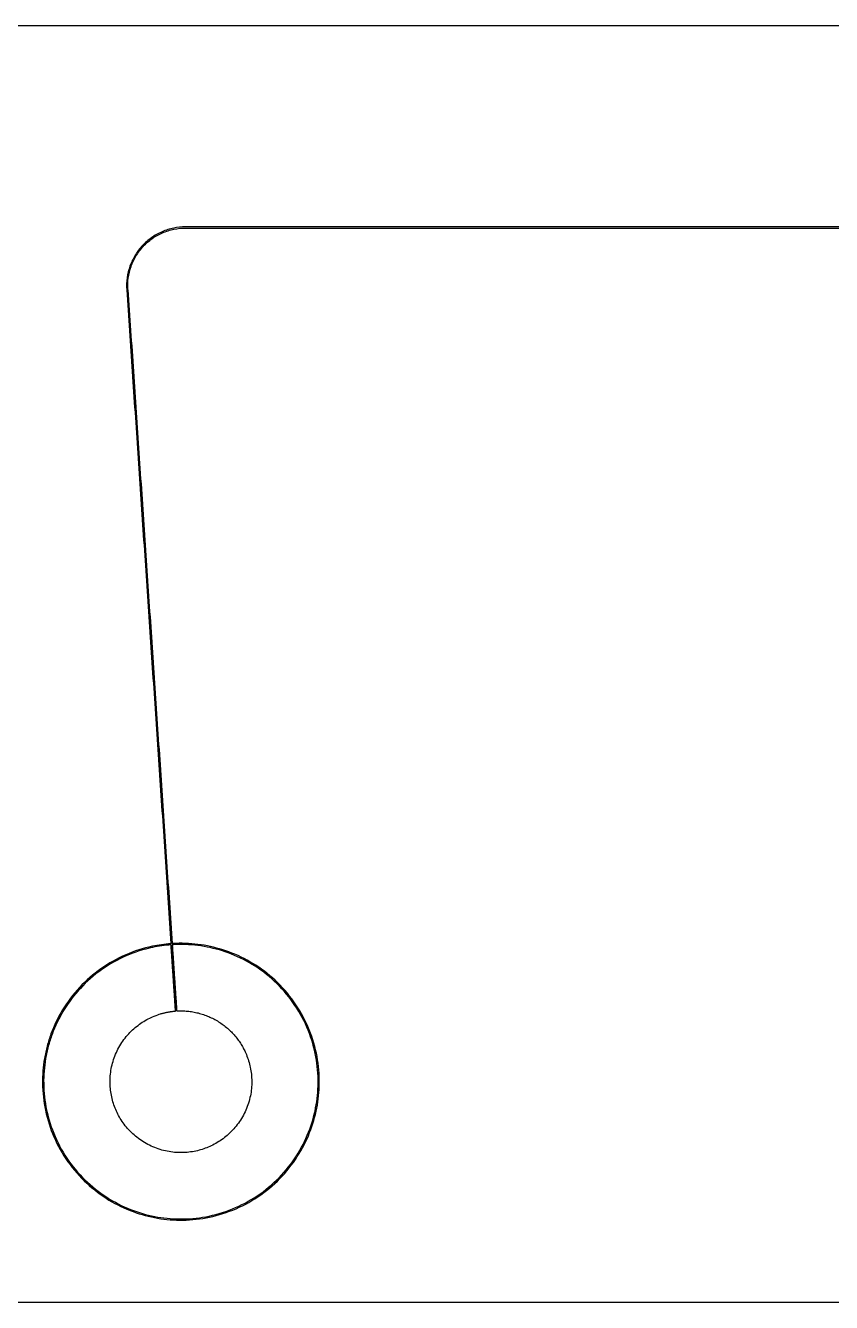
# Model space of a CAD drawing. Header units: inches. Extents: x -37.5 to -4.1, y 28.4 to 33.4.
# Drawn here: x -17.803 to -15.087, y 29.113 to 33.416 of the extents above; entities that cross this region are included whole.
import ezdxf

# ---------------------------------------------------------------- set-up
doc = ezdxf.new("R2010")
doc.units = ezdxf.units.IN
doc.header["$MEASUREMENT"] = 0
doc.layers.add('cut clear acryl', color=1, linetype='Continuous', true_color=0xfb0007)
doc.layers.add('etch clear acryl', color=18, linetype='Continuous', true_color=0x000000)

msp = doc.modelspace()

# ---------------------------------------------------------------- linework, layer by layer
at = {"layer": 'cut clear acryl'}
for points in [[(-20.4858, 33.4161), (-13.7439, 33.4161), (-7.002, 33.4161)], [(-12.9769, 29.1135), (-16.0158, 29.1135), (-19.0548, 29.1135)]]:
    msp.add_open_spline(points, degree=2, dxfattribs=at)
at = {"layer": 'etch clear acryl'}
for points, knots in [([(-17.2635, 32.7378), (-17.2769, 32.7378), (-17.3041, 32.735), (-17.3432, 32.7226), (-17.379, 32.7025), (-17.4097, 32.6757), (-17.4344, 32.6432), (-17.4521, 32.6061), (-17.4618, 32.5662), (-17.4628, 32.5389), (-17.4618, 32.5255)], [500.341389, 500.341389, 500.341389, 500.341389, 501.354548, 502.38941, 503.424272, 504.437432, 505.450592, 506.485454, 507.520316, 508.533475, 508.533475, 508.533475, 508.533475]), ([(-17.4579, 32.5258), (-17.4588, 32.5389), (-17.4584, 32.5522), (-17.4566, 32.5652), (-17.4548, 32.5785), (-17.4516, 32.5917), (-17.4471, 32.6043), (-17.4426, 32.617), (-17.4367, 32.6292), (-17.4297, 32.6407), (-17.4229, 32.6519), (-17.4148, 32.6624), (-17.4059, 32.672), (-17.3969, 32.6816), (-17.3869, 32.6903), (-17.3762, 32.698), (-17.3652, 32.7057), (-17.3534, 32.7124), (-17.3411, 32.7177), (-17.3288, 32.7231), (-17.3159, 32.7272), (-17.3027, 32.7299), (-17.2898, 32.7325), (-17.2766, 32.7338), (-17.2635, 32.7338)], [807.331544, 807.331544, 807.331544, 807.331544, 808.336288, 808.336288, 808.336288, 809.362631, 809.362631, 809.362631, 810.388975, 810.388975, 810.388975, 811.393712, 811.393712, 811.393712, 812.398452, 812.398452, 812.398452, 813.424796, 813.424796, 813.424796, 814.45114, 814.45114, 814.45114, 815.455881, 815.455881, 815.455881, 815.455881]), ([(-17.7389, 29.9358), (-17.7413, 29.9218), (-17.743, 29.9077), (-17.7441, 29.8935), (-17.7452, 29.8793), (-17.7457, 29.8651), (-17.7455, 29.8509), (-17.7451, 29.8207), (-17.7417, 29.7906), (-17.7355, 29.7611), (-17.7291, 29.7304), (-17.7195, 29.7003), (-17.707, 29.6715), (-17.6942, 29.642), (-17.6784, 29.6139), (-17.6598, 29.5878), (-17.6413, 29.5616), (-17.62, 29.5373), (-17.5965, 29.5155), (-17.5735, 29.4941), (-17.5483, 29.4751), (-17.5215, 29.4587), (-17.4957, 29.4431), (-17.4684, 29.4299), (-17.4401, 29.4195), (-17.4134, 29.4097), (-17.3858, 29.4023), (-17.3578, 29.3975), (-17.3298, 29.3927), (-17.3013, 29.3905), (-17.2728, 29.3909), (-17.2427, 29.3913), (-17.2126, 29.3946), (-17.1831, 29.4008), (-17.1523, 29.4073), (-17.1222, 29.4169), (-17.0934, 29.4294), (-17.064, 29.4422), (-17.0359, 29.458), (-17.0097, 29.4766), (-16.9835, 29.4951), (-16.9592, 29.5163), (-16.9374, 29.5398), (-16.916, 29.5629), (-16.897, 29.588), (-16.8807, 29.6149), (-16.865, 29.6407), (-16.8518, 29.6679), (-16.8414, 29.6963), (-16.8316, 29.7229), (-16.8242, 29.7505), (-16.8195, 29.7786), (-16.8147, 29.8066), (-16.8124, 29.8351), (-16.8128, 29.8635), (-16.8132, 29.8937), (-16.8166, 29.9238), (-16.8228, 29.9533), (-16.8293, 29.9841), (-16.8388, 30.0141), (-16.8514, 30.043), (-16.8641, 30.0724), (-16.88, 30.1005), (-16.8985, 30.1267), (-16.917, 30.1529), (-16.9383, 30.1771), (-16.9618, 30.199), (-16.9848, 30.2203), (-17.01, 30.2394), (-17.0368, 30.2557), (-17.0626, 30.2714), (-17.0899, 30.2845), (-17.1182, 30.2949), (-17.1449, 30.3048), (-17.1725, 30.3121), (-17.2005, 30.3169), (-17.2286, 30.3217), (-17.257, 30.3239), (-17.2855, 30.3236), (-17.2932, 30.3235), (-17.301, 30.3232), (-17.3087, 30.3227)], [580.394924, 580.394924, 580.394924, 580.394924, 581.479066, 581.479066, 581.479066, 582.563307, 582.563307, 582.563307, 584.864747, 584.864747, 584.864747, 587.262567, 587.262567, 587.262567, 589.711548, 589.711548, 589.711548, 592.160618, 592.160618, 592.160618, 594.558372, 594.558372, 594.558372, 596.859924, 596.859924, 596.859924, 599.030543, 599.030543, 599.030543, 601.201125, 601.201125, 601.201125, 603.502629, 603.502629, 603.502629, 605.900451, 605.900451, 605.900451, 608.349431, 608.349431, 608.349431, 610.798502, 610.798502, 610.798502, 613.196255, 613.196255, 613.196255, 615.497807, 615.497807, 615.497807, 617.668425, 617.668425, 617.668425, 619.839007, 619.839007, 619.839007, 622.140511, 622.140511, 622.140511, 624.538333, 624.538333, 624.538333, 626.987314, 626.987314, 626.987314, 629.436385, 629.436385, 629.436385, 631.834138, 631.834138, 631.834138, 634.135689, 634.135689, 634.135689, 636.306307, 636.306307, 636.306307, 638.47689, 638.47689, 638.47689, 639.06813, 639.06813, 639.06813, 639.06813]), ([(-17.735, 29.9352), (-17.7374, 29.9213), (-17.7391, 29.9073), (-17.7402, 29.8932), (-17.7413, 29.8792), (-17.7418, 29.865), (-17.7416, 29.8509), (-17.7412, 29.821), (-17.7378, 29.7912), (-17.7317, 29.7619), (-17.7253, 29.7314), (-17.7158, 29.7016), (-17.7033, 29.673), (-17.6907, 29.6439), (-17.675, 29.616), (-17.6566, 29.59), (-17.6382, 29.5641), (-17.6172, 29.54), (-17.5939, 29.5184), (-17.571, 29.4972), (-17.5461, 29.4783), (-17.5194, 29.4621), (-17.4939, 29.4466), (-17.4668, 29.4335), (-17.4388, 29.4232), (-17.4123, 29.4135), (-17.3849, 29.4061), (-17.3571, 29.4014), (-17.3293, 29.3966), (-17.3011, 29.3944), (-17.2729, 29.3948), (-17.243, 29.3952), (-17.2131, 29.3985), (-17.1839, 29.4047), (-17.1534, 29.4111), (-17.1236, 29.4206), (-17.095, 29.433), (-17.0658, 29.4457), (-17.0379, 29.4614), (-17.012, 29.4798), (-16.986, 29.4981), (-16.9619, 29.5192), (-16.9403, 29.5425), (-16.9191, 29.5654), (-16.9002, 29.5903), (-16.884, 29.6169), (-16.8685, 29.6425), (-16.8555, 29.6695), (-16.8451, 29.6976), (-16.8354, 29.7241), (-16.8281, 29.7514), (-16.8233, 29.7793), (-16.8186, 29.8071), (-16.8164, 29.8353), (-16.8168, 29.8635), (-16.8172, 29.8934), (-16.8205, 29.9232), (-16.8266, 29.9525), (-16.8331, 29.983), (-16.8426, 30.0128), (-16.855, 30.0414), (-16.8676, 30.0706), (-16.8833, 30.0984), (-16.9017, 30.1244), (-16.9201, 30.1504), (-16.9412, 30.1744), (-16.9645, 30.1961), (-16.9873, 30.2173), (-17.0123, 30.2362), (-17.0389, 30.2523), (-17.0644, 30.2679), (-17.0915, 30.2809), (-17.1196, 30.2912), (-17.146, 30.301), (-17.1734, 30.3083), (-17.2012, 30.313), (-17.229, 30.3178), (-17.2572, 30.32), (-17.2854, 30.3196), (-17.2931, 30.3195), (-17.3008, 30.3192), (-17.3084, 30.3187)], [-93.671649, -93.671649, -93.671649, -93.671649, -92.592409, -92.592409, -92.592409, -91.513169, -91.513169, -91.513169, -89.225001, -89.225001, -89.225001, -86.841388, -86.841388, -86.841388, -84.407012, -84.407012, -84.407012, -81.972637, -81.972637, -81.972637, -79.589023, -79.589023, -79.589023, -77.300856, -77.300856, -77.300856, -75.142376, -75.142376, -75.142376, -72.983896, -72.983896, -72.983896, -70.695728, -70.695728, -70.695728, -68.312115, -68.312115, -68.312115, -65.877739, -65.877739, -65.877739, -63.443364, -63.443364, -63.443364, -61.05975, -61.05975, -61.05975, -58.771583, -58.771583, -58.771583, -56.613103, -56.613103, -56.613103, -54.454623, -54.454623, -54.454623, -52.166455, -52.166455, -52.166455, -49.782842, -49.782842, -49.782842, -47.348466, -47.348466, -47.348466, -44.914091, -44.914091, -44.914091, -42.530477, -42.530477, -42.530477, -40.24231, -40.24231, -40.24231, -38.08383, -38.08383, -38.08383, -35.92535, -35.92535, -35.92535, -35.33796, -35.33796, -35.33796, -35.33796]), ([(-17.3126, 30.3224), (-17.3337, 30.3209), (-17.3546, 30.3179), (-17.3753, 30.3136), (-17.406, 30.3071), (-17.4361, 30.2975), (-17.4649, 30.285), (-17.4943, 30.2722), (-17.5224, 30.2564), (-17.5486, 30.2379), (-17.5748, 30.2193), (-17.5991, 30.1981), (-17.6209, 30.1746), (-17.6423, 30.1516), (-17.6613, 30.1264), (-17.6776, 30.0995), (-17.6933, 30.0738), (-17.7065, 30.0465), (-17.7169, 30.0182), (-17.7218, 30.0048), (-17.7261, 29.9913), (-17.7298, 29.9775), (-17.7334, 29.9638), (-17.7365, 29.9499), (-17.7389, 29.9358)], [564.621285, 564.621285, 564.621285, 564.621285, 566.231392, 566.231392, 566.231392, 568.629214, 568.629214, 568.629214, 571.078195, 571.078195, 571.078195, 573.527266, 573.527266, 573.527266, 575.925018, 575.925018, 575.925018, 578.226503, 578.226503, 578.226503, 579.310709, 579.310709, 579.310709, 580.394924, 580.394924, 580.394924, 580.394924]), ([(-17.3124, 30.3185), (-17.3332, 30.317), (-17.3849, 30.3097), (-17.4652, 30.2841), (-17.5482, 30.2374), (-17.6199, 30.1746), (-17.6762, 30.1001), (-17.709, 30.0321), (-17.7266, 29.9767), (-17.7326, 29.9491), (-17.735, 29.9352)], [-109.354627, -109.354627, -109.354627, -109.354627, -107.754274, -105.370661, -102.936285, -100.50191, -98.118296, -95.830129, -94.750889, -93.671649, -93.671649, -93.671649, -93.671649])]:
    msp.add_open_spline(points, degree=3, knots=knots, dxfattribs=at)
for points in [[(-14.9744, 32.7378), (-16.1189, 32.7378), (-17.2635, 32.7378)], [(-17.2635, 32.7338), (-16.1189, 32.7338), (-14.9744, 32.7338)], [(-17.4618, 32.5255), (-17.3872, 31.424), (-17.3126, 30.3224)], [(-17.3087, 30.3227), (-17.3833, 31.4242), (-17.4579, 32.5258)], [(-17.4579, 32.5258), (-17.3833, 31.4242), (-17.3087, 30.3227)], [(-17.3087, 30.3227), (-17.3833, 31.4242), (-17.4579, 32.5258)], [(-17.2973, 30.0953), (-17.3048, 30.2069), (-17.3124, 30.3185)], [(-17.2933, 30.0956), (-17.3009, 30.2072), (-17.3084, 30.3187)], [(-17.3084, 30.3187), (-17.3009, 30.2072), (-17.2933, 30.0956)], [(-17.3084, 30.3187), (-17.3009, 30.2072), (-17.2933, 30.0956)]]:
    msp.add_open_spline(points, degree=2, dxfattribs=at)
msp.add_rational_spline([(-17.2933, 30.0956), (-17.117, 30.1061), (-17.0554, 29.9405), (-16.9721, 29.7167), (-17.1959, 29.6334), (-17.4197, 29.5501), (-17.503, 29.7739), (-17.5862, 29.9977), (-17.3624, 30.081), (-17.3309, 30.0928), (-17.2973, 30.0953)], [0.906583360408, 0.765428142926, 1, 0.707106781187, 1, 0.707106781187, 1, 0.707106781187, 1, 0.944780812396, 0.910382582628], degree=2, knots=[-29.656951, -29.656951, -29.656951, -27.987819, -27.987819, -25.903692, -25.903692, -23.819566, -23.819566, -21.735439, -21.735439, -21.342519, -21.342519, -21.342519], dxfattribs=at)

doc.saveas('drawing.dxf')
